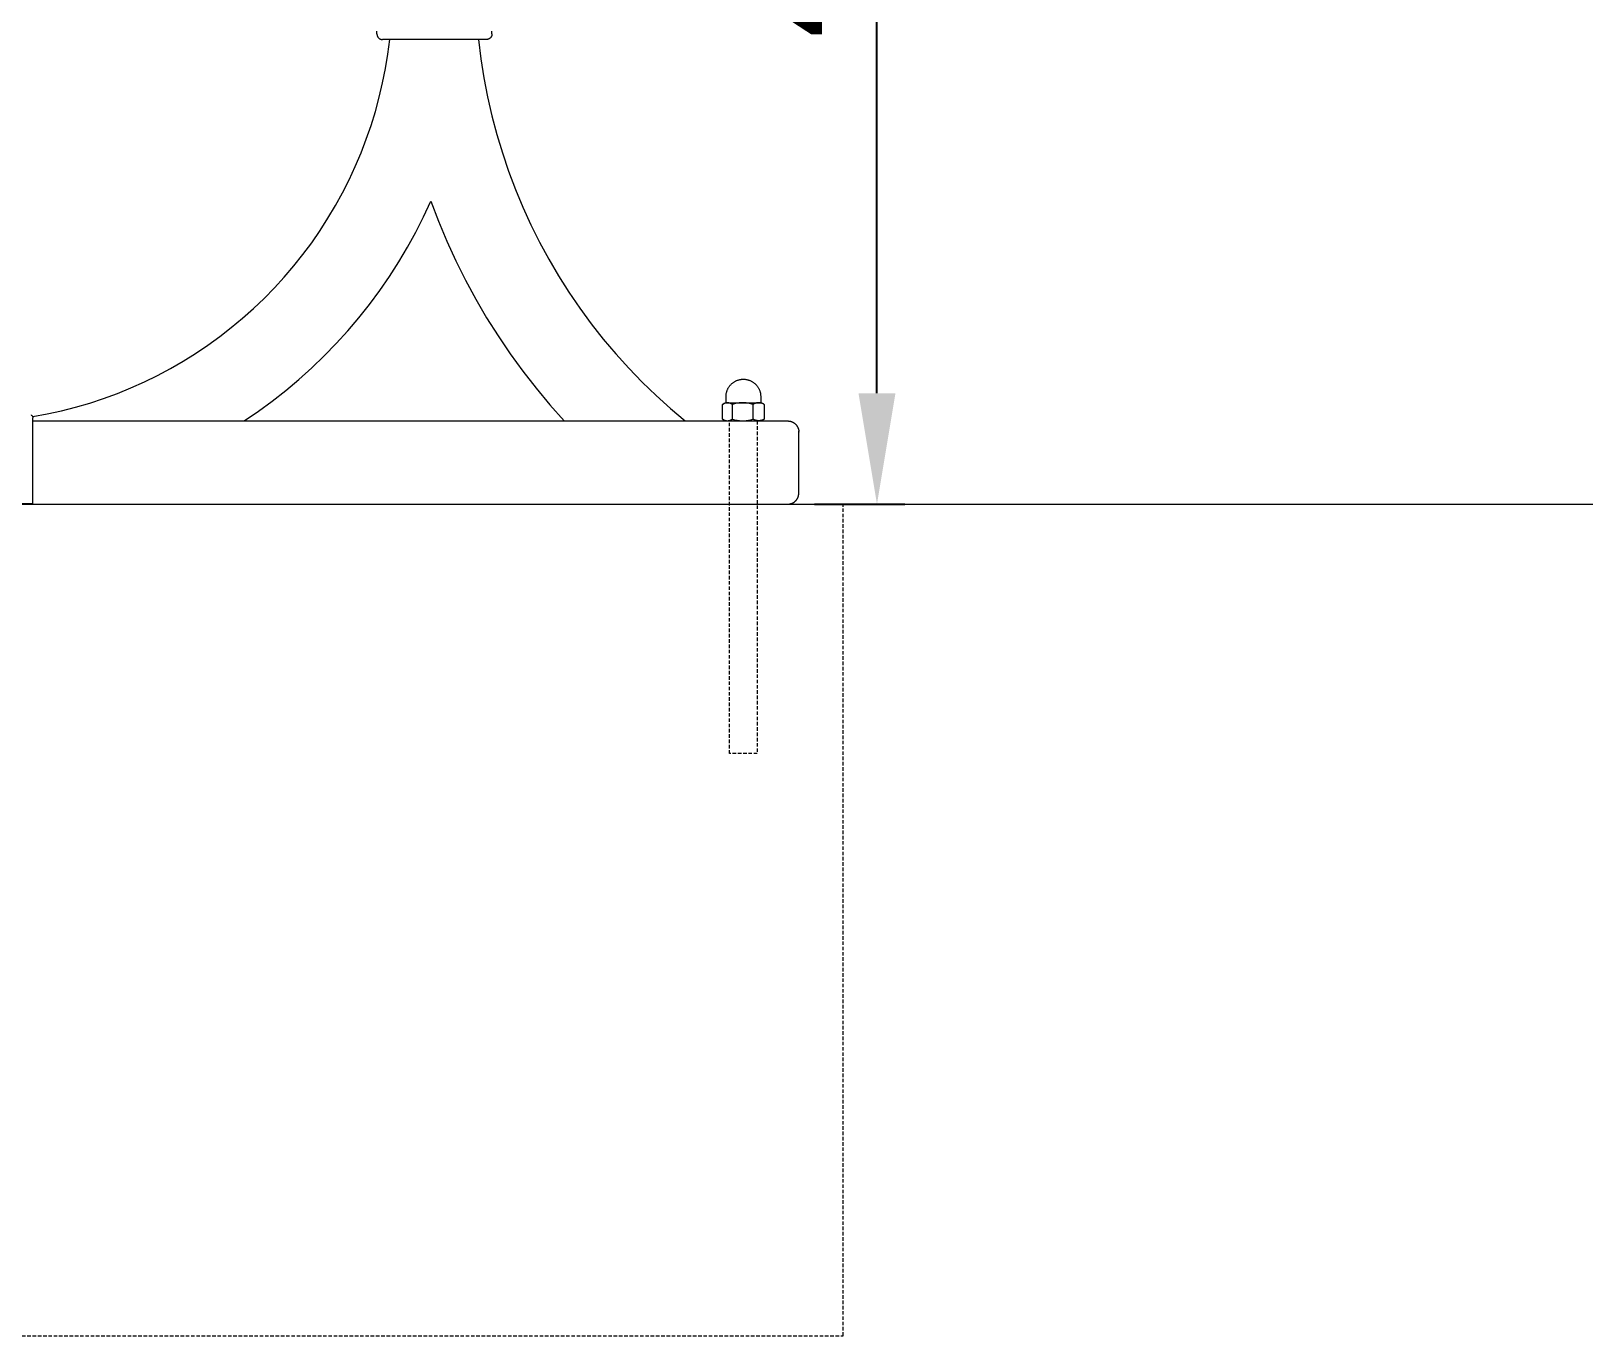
# Model space of a CAD drawing. Header units: millimetres. Extents: x -253 to 4295, y -442 to 2895.
# Drawn here: x 3732 to 4295, y 1784 to 2255 of the extents above; entities that cross this region are included whole.
import ezdxf

# ---------------------------------------------------------------- set-up
doc = ezdxf.new("R2010")
doc.units = ezdxf.units.MM
doc.linetypes.add('HIDDEN', pattern=[1.905, 1.27, -0.635])
for name, color, linetype, lineweight in [('ZANO_R', 7, 'Continuous', 0), ('ZANO_R_przerywana', 7, 'HIDDEN', 0), ('ZANO_W', 1, 'Continuous', 0)]:
    doc.layers.add(name, color=color, linetype=linetype, lineweight=lineweight)
doc.styles.add('Arial', font='arial.ttf')
doc.styles.get("Standard").update_dxf_attribs({"font": 'ARIALUNI.TTF'})
doc.dimstyles.new('pl i ang', dxfattribs={"dimtxt": 50, "dimasz": 50, "dimexe": 1.25, "dimexo": 0.625, "dimgap": 10, "dimtad": 1, "dimtoh": 1, "dimtxsty": 'Standard', "dimcen": 2.5, "dimclrd": 1, "dimclre": 1, "dimclrt": 1, "dimadec": 0, "dimazin": 0, "dimtfac": 1, "dimtmove": 0, "dimatfit": 3, "dimfxl": 1, "dimarcsym": 1})

# ---------------------------------------------------------------- blocks, each defined once
blk = doc.blocks.new('*D394')
at = {"layer": 'ZANO_W', "color": 1, "lineweight": -2}
for p, q in [((3890.84, 2514.07), (4047.27, 2514.07)), ((4037.27, 2124.43), (4037.27, 2474.07)), ((4014.69, 2084.43), (4047.27, 2084.43))]:
    blk.add_line(p, q, dxfattribs=at)
at = {"layer": 'ZANO_W', "color": 1}
for points in [[(4043.93, 2474.07), (4030.6, 2474.07), (4037.27, 2514.07)], [(4030.6, 2124.43), (4043.93, 2124.43), (4037.27, 2084.43)]]:
    blk.add_solid(points, dxfattribs=at)
at = {"layer": 'ZANO_W', "color": 1, "insert": (4006.83, 2299.25), "char_height": 40, "attachment_point": 5, "rotation": 90, "style": 'Arial'}
blk.add_mtext('430', dxfattribs=at)

msp = doc.modelspace()

# ---------------------------------------------------------------- linework, layer by layer
at = {"layer": 'ZANO_R'}
for p, q in [((3856.94, 2255.03), (3856.94, 2255.09)), ((3856.94, 2254.03), (3856.94, 2255.03)), ((3856.94, 2254.03), (3856.94, 2253.96)), ((3856.94, 2253.96), (3856.95, 2253.89)), ((3856.95, 2253.89), (3856.95, 2253.82)), ((3856.95, 2253.82), (3856.96, 2253.75)), ((3856.96, 2253.75), (3856.97, 2253.69)), ((3856.97, 2253.69), (3856.98, 2253.62)), ((3856.98, 2253.62), (3857, 2253.55)), ((3857, 2253.55), (3857.02, 2253.49)), ((3857.02, 2253.49), (3857.04, 2253.42)), ((3857.04, 2253.42), (3857.06, 2253.36)), ((3857.06, 2253.36), (3857.08, 2253.29)), ((3857.08, 2253.29), (3857.11, 2253.23)), ((3857.11, 2253.23), (3857.14, 2253.17)), ((3857.14, 2253.17), (3857.17, 2253.11)), ((3857.17, 2253.11), (3857.2, 2253.05)), ((3857.2, 2253.05), (3857.23, 2252.99)), ((3857.23, 2252.99), (3857.27, 2252.93)), ((3857.27, 2252.93), (3857.31, 2252.87)), ((3857.31, 2252.87), (3857.35, 2252.82)), ((3857.35, 2252.82), (3857.39, 2252.76)), ((3857.39, 2252.76), (3857.43, 2252.71)), ((3857.43, 2252.71), (3857.48, 2252.66)), ((3857.48, 2252.66), (3857.53, 2252.61)), ((3857.53, 2252.61), (3857.58, 2252.56)), ((3857.58, 2252.56), (3857.63, 2252.52)), ((3897.79, 2252.56), (3897.74, 2252.52)), ((3897.84, 2252.61), (3897.79, 2252.56)), ((3897.88, 2252.66), (3897.84, 2252.61)), ((3897.93, 2252.71), (3897.88, 2252.66)), ((3897.97, 2252.76), (3897.93, 2252.71)), ((3898.01, 2252.82), (3897.97, 2252.76)), ((3898.06, 2252.87), (3898.01, 2252.82)), ((3898.09, 2252.93), (3898.06, 2252.87)), ((3898.13, 2252.99), (3898.09, 2252.93)), ((3898.16, 2253.05), (3898.13, 2252.99)), ((3898.2, 2253.11), (3898.16, 2253.05)), ((3898.23, 2253.17), (3898.2, 2253.11)), ((3898.26, 2253.23), (3898.23, 2253.17)), ((3898.28, 2253.29), (3898.26, 2253.23)), ((3898.31, 2253.36), (3898.28, 2253.29)), ((3898.33, 2253.42), (3898.31, 2253.36)), ((3898.35, 2253.49), (3898.33, 2253.42)), ((3898.36, 2253.55), (3898.35, 2253.49)), ((3898.38, 2253.62), (3898.36, 2253.55)), ((3898.39, 2253.69), (3898.38, 2253.62)), ((3898.4, 2253.75), (3898.39, 2253.69)), ((3898.41, 2253.82), (3898.4, 2253.75)), ((3898.42, 2253.89), (3898.41, 2253.82)), ((3898.42, 2254.03), (3898.42, 2255.03)), ((3898.42, 2254.03), (3898.42, 2253.96)), ((3898.42, 2253.96), (3898.42, 2253.89)), ((3857.63, 2252.52), (3857.68, 2252.47)), ((3857.68, 2252.47), (3857.73, 2252.43)), ((3857.73, 2252.43), (3857.79, 2252.39)), ((3857.79, 2252.39), (3857.85, 2252.35)), ((3857.85, 2252.35), (3857.9, 2252.32)), ((3857.9, 2252.32), (3857.96, 2252.28)), ((3857.96, 2252.28), (3858.02, 2252.25)), ((3858.02, 2252.25), (3858.08, 2252.22)), ((3858.08, 2252.22), (3858.15, 2252.19)), ((3858.15, 2252.19), (3858.21, 2252.16)), ((3858.21, 2252.16), (3858.27, 2252.14)), ((3858.27, 2252.14), (3858.34, 2252.12)), ((3858.34, 2252.12), (3858.4, 2252.1)), ((3858.4, 2252.1), (3858.47, 2252.08)), ((3858.47, 2252.08), (3858.54, 2252.07)), ((3858.54, 2252.07), (3858.6, 2252.05)), ((3858.6, 2252.05), (3858.67, 2252.04)), ((3858.67, 2252.04), (3858.74, 2252.04)), ((3858.74, 2252.04), (3858.81, 2252.03)), ((3858.81, 2252.03), (3858.87, 2252.03)), ((3858.87, 2252.03), (3858.94, 2252.03)), ((3896.42, 2252.03), (3858.94, 2252.03)), ((3860.86, 2246.78), (3861.54, 2252.03)), ((3893.58, 2252.03), (3894.43, 2245.1)), ((3896.49, 2252.03), (3896.42, 2252.03)), ((3896.56, 2252.03), (3896.49, 2252.03)), ((3896.63, 2252.04), (3896.56, 2252.03)), ((3896.69, 2252.04), (3896.63, 2252.04)), ((3896.76, 2252.05), (3896.69, 2252.04)), ((3896.83, 2252.07), (3896.76, 2252.05)), ((3896.89, 2252.08), (3896.83, 2252.07)), ((3896.96, 2252.1), (3896.89, 2252.08)), ((3897.03, 2252.12), (3896.96, 2252.1)), ((3897.09, 2252.14), (3897.03, 2252.12)), ((3897.15, 2252.16), (3897.09, 2252.14)), ((3897.22, 2252.19), (3897.15, 2252.16)), ((3897.28, 2252.22), (3897.22, 2252.19)), ((3897.34, 2252.25), (3897.28, 2252.22)), ((3897.4, 2252.28), (3897.34, 2252.25)), ((3897.46, 2252.32), (3897.4, 2252.28)), ((3897.52, 2252.35), (3897.46, 2252.32)), ((3897.57, 2252.39), (3897.52, 2252.35)), ((3897.63, 2252.43), (3897.57, 2252.39)), ((3897.68, 2252.47), (3897.63, 2252.43)), ((3897.74, 2252.52), (3897.68, 2252.47)), ((3858.98, 2236.37), (3860.01, 2241.56)), ((3860.01, 2241.56), (3860.86, 2246.78)), ((3894.43, 2245.1), (3895.52, 2238.2)), ((3857.77, 2231.22), (3858.98, 2236.37)), ((3895.52, 2238.2), (3896.84, 2231.34)), ((3856.39, 2226.12), (3857.77, 2231.22)), ((3896.84, 2231.34), (3898.39, 2224.54)), ((3854.83, 2221.06), (3856.39, 2226.12)), ((3898.39, 2224.54), (3900.17, 2217.79)), ((3853.1, 2216.06), (3854.83, 2221.06)), ((3851.21, 2211.12), (3853.1, 2216.06)), ((3900.17, 2217.79), (3902.18, 2211.1)), ((3849.15, 2206.25), (3851.21, 2211.12)), ((3902.18, 2211.1), (3904.42, 2204.49)), ((3846.92, 2201.45), (3849.15, 2206.25)), ((3904.42, 2204.49), (3906.88, 2197.96)), ((3841.98, 2192.1), (3844.53, 2196.73)), ((3844.53, 2196.73), (3846.92, 2201.45)), ((3906.88, 2197.96), (3909.57, 2191.51)), ((3839.28, 2187.55), (3841.98, 2192.1)), ((3873.79, 2188.11), (3876.41, 2193.73)), ((3876.41, 2193.73), (3879.17, 2186.46)), ((3909.57, 2191.51), (3912.47, 2185.16)), ((3836.42, 2183.1), (3839.28, 2187.55)), ((3870.98, 2182.58), (3873.79, 2188.11)), ((3879.17, 2186.46), (3882.17, 2179.28)), ((3912.47, 2185.16), (3915.58, 2178.92)), ((3833.41, 2178.75), (3836.42, 2183.1)), ((3867.99, 2177.14), (3870.98, 2182.58)), ((3826.96, 2170.36), (3830.26, 2174.5)), ((3830.26, 2174.5), (3833.41, 2178.75)), ((3864.82, 2171.81), (3867.99, 2177.14)), ((3882.17, 2179.28), (3885.41, 2172.21)), ((3915.58, 2178.92), (3918.91, 2172.78)), ((3823.53, 2166.34), (3826.96, 2170.36)), ((3861.47, 2166.59), (3864.82, 2171.81)), ((3885.41, 2172.21), (3888.88, 2165.25)), ((3918.91, 2172.78), (3922.44, 2166.76)), ((3819.96, 2162.44), (3823.53, 2166.34)), ((3857.95, 2161.49), (3861.47, 2166.59)), ((3888.88, 2165.25), (3892.57, 2158.4)), ((3922.44, 2166.76), (3926.18, 2160.86)), ((3812.43, 2155.01), (3816.26, 2158.66)), ((3816.26, 2158.66), (3819.96, 2162.44)), ((3854.26, 2156.5), (3857.95, 2161.49)), ((3892.57, 2158.4), (3896.5, 2151.69)), ((3926.18, 2160.86), (3930.11, 2155.09)), ((3804.41, 2148.11), (3808.48, 2151.49)), ((3808.48, 2151.49), (3812.43, 2155.01)), ((3846.39, 2146.91), (3850.41, 2151.64)), ((3850.41, 2151.64), (3854.26, 2156.5)), ((3896.5, 2151.69), (3900.64, 2145.1)), ((3930.11, 2155.09), (3934.24, 2149.46)), ((3800.23, 2144.87), (3804.41, 2148.11)), ((3842.22, 2142.32), (3846.39, 2146.91)), ((3934.24, 2149.46), (3938.56, 2143.98)), ((3791.55, 2138.82), (3795.94, 2141.77)), ((3795.94, 2141.77), (3800.23, 2144.87)), ((3837.9, 2137.87), (3842.22, 2142.32)), ((3900.64, 2145.1), (3905, 2138.66)), ((3938.56, 2143.98), (3943.06, 2138.64)), ((3782.48, 2133.37), (3787.07, 2136.02)), ((3787.07, 2136.02), (3791.55, 2138.82)), ((3833.43, 2133.57), (3837.9, 2137.87)), ((3905, 2138.66), (3909.56, 2132.36)), ((3943.06, 2138.64), (3947.75, 2133.47)), ((3773.07, 2128.56), (3777.82, 2130.89)), ((3777.82, 2130.89), (3782.48, 2133.37)), ((3824.08, 2125.43), (3828.82, 2129.42)), ((3828.82, 2129.42), (3833.43, 2133.57)), ((3909.56, 2132.36), (3914.34, 2126.22)), ((3947.75, 2133.47), (3952.6, 2128.45)), ((3985.84, 2128.59), (3986.02, 2128.7)), ((3986.02, 2128.7), (3986.21, 2128.8)), ((3986.21, 2128.8), (3986.4, 2128.9)), ((3986.4, 2128.9), (3986.6, 2128.99)), ((3986.6, 2128.99), (3986.79, 2129.07)), ((3986.79, 2129.07), (3986.99, 2129.14)), ((3986.99, 2129.14), (3987.2, 2129.21)), ((3987.2, 2129.21), (3987.4, 2129.27)), ((3987.4, 2129.27), (3987.61, 2129.33)), ((3987.61, 2129.33), (3987.81, 2129.37)), ((3987.81, 2129.37), (3988.02, 2129.41)), ((3988.02, 2129.41), (3988.24, 2129.45)), ((3988.24, 2129.45), (3988.45, 2129.47)), ((3988.45, 2129.47), (3988.66, 2129.49)), ((3988.66, 2129.49), (3988.87, 2129.5)), ((3988.87, 2129.5), (3989.09, 2129.5)), ((3989.09, 2129.5), (3989.3, 2129.5)), ((3989.3, 2129.5), (3989.51, 2129.49)), ((3989.51, 2129.49), (3989.73, 2129.47)), ((3989.73, 2129.47), (3989.94, 2129.45)), ((3989.94, 2129.45), (3990.15, 2129.41)), ((3990.15, 2129.41), (3990.36, 2129.37)), ((3990.36, 2129.37), (3990.57, 2129.33)), ((3990.57, 2129.33), (3990.77, 2129.27)), ((3990.77, 2129.27), (3990.98, 2129.21)), ((3990.98, 2129.21), (3991.18, 2129.14)), ((3991.18, 2129.14), (3991.38, 2129.07)), ((3991.38, 2129.07), (3991.58, 2128.99)), ((3991.58, 2128.99), (3991.77, 2128.9)), ((3991.77, 2128.9), (3991.96, 2128.8)), ((3991.96, 2128.8), (3992.15, 2128.7)), ((3992.15, 2128.7), (3992.33, 2128.59)), ((3758.38, 2122.57), (3763.34, 2124.4)), ((3763.34, 2124.4), (3768.24, 2126.4)), ((3768.24, 2126.4), (3773.07, 2128.56)), ((3819.2, 2121.6), (3824.08, 2125.43)), ((3914.34, 2126.22), (3919.31, 2120.24)), ((3952.6, 2128.45), (3957.62, 2123.6)), ((3957.62, 2123.6), (3962.81, 2118.93)), ((3982.84, 2123.47), (3982.85, 2123.68)), ((3982.84, 2123.25), (3982.84, 2123.47)), ((3982.84, 2121.12), (3982.84, 2123.25)), ((3982.85, 2123.68), (3982.87, 2123.89)), ((3982.87, 2123.89), (3982.89, 2124.11)), ((3982.89, 2124.11), (3982.93, 2124.32)), ((3982.93, 2124.32), (3982.97, 2124.53)), ((3982.97, 2124.53), (3983.01, 2124.73)), ((3983.01, 2124.73), (3983.07, 2124.94)), ((3983.07, 2124.94), (3983.13, 2125.15)), ((3983.13, 2125.15), (3983.2, 2125.35)), ((3983.2, 2125.35), (3983.27, 2125.55)), ((3983.27, 2125.55), (3983.35, 2125.74)), ((3983.35, 2125.74), (3983.44, 2125.94)), ((3983.44, 2125.94), (3983.54, 2126.13)), ((3983.54, 2126.13), (3983.64, 2126.32)), ((3983.64, 2126.32), (3983.75, 2126.5)), ((3983.75, 2126.5), (3983.86, 2126.68)), ((3983.86, 2126.68), (3983.98, 2126.86)), ((3983.98, 2126.86), (3984.11, 2127.03)), ((3984.11, 2127.03), (3984.24, 2127.2)), ((3984.24, 2127.2), (3984.38, 2127.36)), ((3984.38, 2127.36), (3984.52, 2127.52)), ((3984.52, 2127.52), (3984.67, 2127.67)), ((3984.67, 2127.67), (3984.82, 2127.82)), ((3984.82, 2127.82), (3984.98, 2127.97)), ((3984.98, 2127.97), (3985.14, 2128.1)), ((3985.14, 2128.1), (3985.31, 2128.23)), ((3985.31, 2128.23), (3985.48, 2128.36)), ((3985.48, 2128.36), (3985.66, 2128.48)), ((3985.66, 2128.48), (3985.84, 2128.59)), ((3992.33, 2128.59), (3992.51, 2128.48)), ((3992.51, 2128.48), (3992.69, 2128.36)), ((3992.69, 2128.36), (3992.86, 2128.23)), ((3992.86, 2128.23), (3993.03, 2128.1)), ((3993.03, 2128.1), (3993.19, 2127.97)), ((3993.19, 2127.97), (3993.35, 2127.82)), ((3993.35, 2127.82), (3993.51, 2127.67)), ((3993.51, 2127.67), (3993.65, 2127.52)), ((3993.65, 2127.52), (3993.8, 2127.36)), ((3993.8, 2127.36), (3993.93, 2127.2)), ((3993.93, 2127.2), (3994.07, 2127.03)), ((3994.07, 2127.03), (3994.19, 2126.86)), ((3994.19, 2126.86), (3994.31, 2126.68)), ((3994.31, 2126.68), (3994.43, 2126.5)), ((3994.43, 2126.5), (3994.53, 2126.32)), ((3994.53, 2126.32), (3994.64, 2126.13)), ((3994.64, 2126.13), (3994.73, 2125.94)), ((3994.73, 2125.94), (3994.82, 2125.74)), ((3994.82, 2125.74), (3994.9, 2125.55)), ((3994.9, 2125.55), (3994.98, 2125.35)), ((3994.98, 2125.35), (3995.04, 2125.15)), ((3995.04, 2125.15), (3995.1, 2124.94)), ((3995.1, 2124.94), (3995.16, 2124.73)), ((3995.16, 2124.73), (3995.21, 2124.53)), ((3995.21, 2124.53), (3995.25, 2124.32)), ((3995.25, 2124.32), (3995.28, 2124.11)), ((3995.28, 2124.11), (3995.3, 2123.89)), ((3995.3, 2123.89), (3995.32, 2123.68)), ((3995.32, 2123.68), (3995.33, 2123.47)), ((3995.33, 2123.47), (3995.34, 2123.25)), ((3995.34, 2123.25), (3995.34, 2121.12)), ((3737.99, 2116.96), (3743.16, 2118.1)), ((3743.16, 2118.1), (3748.28, 2119.42)), ((3748.28, 2119.42), (3753.36, 2120.91)), ((3753.36, 2120.91), (3758.38, 2122.57)), ((3809.08, 2114.43), (3814.2, 2117.93)), ((3814.2, 2117.93), (3819.2, 2121.6)), ((3919.31, 2120.24), (3924.48, 2114.43)), ((3962.81, 2118.93), (3968.15, 2114.43)), ((3981.68, 2120.48), (3981.59, 2120.42)), ((3981.59, 2115.09), (3981.59, 2120.42)), ((3981.77, 2120.54), (3981.68, 2120.48)), ((3981.87, 2120.6), (3981.77, 2120.54)), ((3981.8, 2120.55), (3982.59, 2121)), ((3981.96, 2120.65), (3981.87, 2120.6)), ((3982.06, 2120.7), (3981.96, 2120.65)), ((3982.16, 2120.74), (3982.06, 2120.7)), ((3982.26, 2120.78), (3982.16, 2120.74)), ((3982.37, 2120.82), (3982.26, 2120.78)), ((3982.47, 2120.85), (3982.37, 2120.82)), ((3982.58, 2120.89), (3982.47, 2120.85)), ((3982.68, 2120.91), (3982.58, 2120.89)), ((3982.59, 2121), (3982.59, 2121)), ((3982.59, 2121), (3982.59, 2121)), ((3982.59, 2121), (3982.59, 2121)), ((3982.59, 2121), (3982.59, 2121)), ((3982.59, 2121), (3982.59, 2121)), ((3982.59, 2121), (3982.6, 2121)), ((3982.6, 2121), (3982.63, 2121)), ((3982.63, 2121), (3982.76, 2121)), ((3982.79, 2120.94), (3982.68, 2120.91)), ((3982.72, 2121.01), (3982.73, 2121.01)), ((3982.73, 2121.01), (3982.73, 2121.01)), ((3982.73, 2121.01), (3982.74, 2121.01)), ((3982.74, 2121.01), (3982.74, 2121.01)), ((3982.74, 2121.01), (3982.75, 2121.01)), ((3982.75, 2121.01), (3982.75, 2121.01)), ((3982.75, 2121.01), (3982.75, 2121.01)), ((3982.75, 2121.01), (3982.76, 2121.01)), ((3982.76, 2121.01), (3982.77, 2121.02)), ((3982.76, 2121.01), (3982.76, 2121.01)), ((3982.76, 2121.01), (3982.76, 2121.01)), ((3982.76, 2121), (3983.29, 2121)), ((3982.77, 2121.02), (3982.77, 2121.02)), ((3982.77, 2121.02), (3982.78, 2121.02)), ((3982.78, 2121.02), (3982.79, 2121.03)), ((3982.78, 2121.02), (3982.78, 2121.02)), ((3982.78, 2121.02), (3982.78, 2121.02)), ((3982.79, 2121.03), (3982.79, 2121.03)), ((3982.79, 2121.03), (3982.79, 2121.03)), ((3982.79, 2121.03), (3982.8, 2121.03)), ((3982.9, 2120.96), (3982.79, 2120.94)), ((3982.8, 2121.04), (3982.81, 2121.05)), ((3982.8, 2121.03), (3982.8, 2121.04)), ((3982.8, 2121.04), (3982.8, 2121.04)), ((3982.8, 2121.04), (3982.8, 2121.04)), ((3982.81, 2121.05), (3982.81, 2121.06)), ((3982.81, 2121.06), (3982.82, 2121.06)), ((3982.81, 2121.05), (3982.81, 2121.05)), ((3982.81, 2121.05), (3982.81, 2121.05)), ((3982.82, 2121.07), (3982.83, 2121.08)), ((3982.82, 2121.06), (3982.82, 2121.07)), ((3982.82, 2121.07), (3982.82, 2121.07)), ((3982.82, 2121.07), (3982.82, 2121.07)), ((3982.82, 2121.06), (3982.82, 2121.06)), ((3982.83, 2121.1), (3982.84, 2121.11)), ((3982.83, 2121.09), (3982.83, 2121.1)), ((3982.83, 2121.1), (3982.83, 2121.1)), ((3982.83, 2121.1), (3982.83, 2121.1)), ((3982.83, 2121.08), (3982.83, 2121.09)), ((3982.83, 2121.09), (3982.83, 2121.09)), ((3982.83, 2121.08), (3982.83, 2121.08)), ((3982.83, 2121.08), (3982.83, 2121.08)), ((3982.84, 2121.11), (3982.84, 2121.12)), ((3982.84, 2121.12), (3982.84, 2121.12)), ((3982.84, 2121.12), (3982.84, 2121.12)), ((3982.84, 2121.11), (3982.84, 2121.11)), ((3983, 2120.98), (3982.9, 2120.96)), ((3983.11, 2120.99), (3983, 2120.98)), ((3983.22, 2121), (3983.11, 2120.99)), ((3983.33, 2121), (3983.22, 2121)), ((3983.44, 2121), (3983.33, 2121)), ((3983.33, 2121), (3988.73, 2121)), ((3983.55, 2120.99), (3983.44, 2121)), ((3983.66, 2120.98), (3983.55, 2120.99)), ((3983.77, 2120.96), (3983.66, 2120.98)), ((3983.88, 2120.94), (3983.77, 2120.96)), ((3983.98, 2120.91), (3983.88, 2120.94)), ((3984.09, 2120.89), (3983.98, 2120.91)), ((3984.19, 2120.85), (3984.09, 2120.89)), ((3984.3, 2120.82), (3984.19, 2120.85)), ((3984.4, 2120.78), (3984.3, 2120.82)), ((3984.5, 2120.74), (3984.4, 2120.78)), ((3984.6, 2120.7), (3984.5, 2120.74)), ((3984.7, 2120.65), (3984.6, 2120.7)), ((3984.8, 2120.6), (3984.7, 2120.65)), ((3984.89, 2120.54), (3984.8, 2120.6)), ((3984.99, 2120.48), (3984.89, 2120.54)), ((3985.08, 2120.42), (3984.99, 2120.48)), ((3985.48, 2120.54), (3985.08, 2120.42)), ((3985.08, 2120.42), (3985.08, 2115.09)), ((3985.89, 2120.64), (3985.48, 2120.54)), ((3986.31, 2120.74), (3985.89, 2120.64)), ((3986.72, 2120.81), (3986.31, 2120.74)), ((3987.14, 2120.88), (3986.72, 2120.81)), ((3987.56, 2120.93), (3987.14, 2120.88)), ((3987.98, 2120.97), (3987.56, 2120.93)), ((3988.4, 2120.99), (3987.98, 2120.97)), ((3988.83, 2121), (3988.4, 2120.99)), ((3989.25, 2120.99), (3988.83, 2121)), ((3988.94, 2121), (3994.53, 2121)), ((3989.67, 2120.97), (3989.25, 2120.99)), ((3990.09, 2120.93), (3989.67, 2120.97)), ((3990.51, 2120.88), (3990.09, 2120.93)), ((3990.93, 2120.81), (3990.51, 2120.88)), ((3991.35, 2120.74), (3990.93, 2120.81)), ((3991.76, 2120.64), (3991.35, 2120.74)), ((3992.17, 2120.54), (3991.76, 2120.64)), ((3992.58, 2120.42), (3992.17, 2120.54)), ((3992.7, 2120.49), (3992.58, 2120.42)), ((3992.58, 2115.09), (3992.58, 2120.42)), ((3992.82, 2120.56), (3992.7, 2120.49)), ((3992.95, 2120.62), (3992.82, 2120.56)), ((3993.08, 2120.68), (3992.95, 2120.62)), ((3993.21, 2120.73), (3993.08, 2120.68)), ((3993.34, 2120.78), (3993.21, 2120.73)), ((3993.47, 2120.82), (3993.34, 2120.78)), ((3993.61, 2120.86), (3993.47, 2120.82)), ((3993.75, 2120.89), (3993.61, 2120.86)), ((3993.88, 2120.92), (3993.75, 2120.89)), ((3994.02, 2120.95), (3993.88, 2120.92)), ((3994.16, 2120.97), (3994.02, 2120.95)), ((3994.3, 2120.99), (3994.16, 2120.97)), ((3994.44, 2121), (3994.3, 2120.99)), ((3994.58, 2121), (3994.44, 2121)), ((3994.72, 2121), (3994.58, 2121)), ((3994.64, 2121), (3995.59, 2121)), ((3994.86, 2120.99), (3994.72, 2121)), ((3995, 2120.97), (3994.86, 2120.99)), ((3995.14, 2120.95), (3995, 2120.97)), ((3995.28, 2120.92), (3995.14, 2120.95)), ((3995.42, 2120.89), (3995.28, 2120.92)), ((3995.34, 2121.12), (3995.34, 2121.12)), ((3995.34, 2121.12), (3995.34, 2121.12)), ((3995.34, 2121.12), (3995.34, 2121.11)), ((3995.34, 2121.11), (3995.34, 2121.11)), ((3995.34, 2121.11), (3995.34, 2121.1)), ((3995.34, 2121.1), (3995.34, 2121.1)), ((3995.34, 2121.1), (3995.34, 2121.1)), ((3995.34, 2121.1), (3995.34, 2121.09)), ((3995.34, 2121.09), (3995.34, 2121.09)), ((3995.34, 2121.09), (3995.34, 2121.08)), ((3995.34, 2121.08), (3995.34, 2121.08)), ((3995.34, 2121.08), (3995.35, 2121.08)), ((3995.35, 2121.08), (3995.35, 2121.07)), ((3995.35, 2121.07), (3995.35, 2121.07)), ((3995.35, 2121.07), (3995.35, 2121.07)), ((3995.35, 2121.07), (3995.35, 2121.06)), ((3995.35, 2121.06), (3995.36, 2121.06)), ((3995.36, 2121.06), (3995.36, 2121.06)), ((3995.36, 2121.06), (3995.36, 2121.05)), ((3995.36, 2121.05), (3995.36, 2121.05)), ((3995.36, 2121.05), (3995.37, 2121.05)), ((3995.37, 2121.05), (3995.37, 2121.04)), ((3995.37, 2121.04), (3995.37, 2121.04)), ((3995.37, 2121.04), (3995.37, 2121.04)), ((3995.37, 2121.04), (3995.38, 2121.03)), ((3995.38, 2121.03), (3995.38, 2121.03)), ((3995.38, 2121.03), (3995.38, 2121.03)), ((3995.38, 2121.03), (3995.39, 2121.03)), ((3995.39, 2121.03), (3995.39, 2121.02)), ((3995.39, 2121.02), (3995.39, 2121.02)), ((3995.39, 2121.02), (3995.4, 2121.02)), ((3995.4, 2121.02), (3995.4, 2121.02)), ((3995.4, 2121.02), (3995.4, 2121.02)), ((3995.4, 2121.02), (3995.41, 2121.01)), ((3995.41, 2121.01), (3995.41, 2121.01)), ((3995.41, 2121.01), (3995.42, 2121.01)), ((3995.42, 2121.01), (3995.42, 2121.01)), ((3995.42, 2121.01), (3995.42, 2121.01)), ((3995.42, 2121.01), (3995.43, 2121.01)), ((3995.55, 2120.86), (3995.42, 2120.89)), ((3995.43, 2121.01), (3995.43, 2121.01)), ((3995.43, 2121.01), (3995.44, 2121.01)), ((3995.44, 2121.01), (3995.44, 2121.01)), ((3995.44, 2121.01), (3995.44, 2121.01)), ((3995.44, 2121.01), (3995.45, 2121.01)), ((3995.69, 2120.82), (3995.55, 2120.86)), ((3995.59, 2121), (3996.43, 2120.52)), ((3995.82, 2120.78), (3995.69, 2120.82)), ((3995.95, 2120.73), (3995.82, 2120.78)), ((3996.08, 2120.68), (3995.95, 2120.73)), ((3996.21, 2120.62), (3996.08, 2120.68)), ((3996.34, 2120.56), (3996.21, 2120.62)), ((3996.46, 2120.49), (3996.34, 2120.56)), ((3996.43, 2120.52), (3996.59, 2120.42)), ((3996.59, 2120.42), (3996.46, 2120.49)), ((3996.59, 2120.42), (3996.59, 2115.09)), ((3732.24, 2116.62), (3732.3, 2116.58)), ((3732.3, 2116.58), (3732.35, 2116.54)), ((3732.35, 2116.54), (3732.4, 2116.5)), ((3732.4, 2116.5), (3732.45, 2116.45)), ((3732.45, 2116.45), (3732.49, 2116.41)), ((3732.49, 2116.41), (3732.53, 2116.37)), ((3732.53, 2116.37), (3732.57, 2116.32)), ((3732.57, 2116.32), (3732.59, 2116.3)), ((3732.59, 2116.3), (3732.61, 2116.28)), ((3732.61, 2116.28), (3732.63, 2116.25)), ((3732.63, 2116.25), (3732.65, 2116.23)), ((3732.65, 2116.23), (3732.66, 2116.21)), ((3732.66, 2116.21), (3732.68, 2116.19)), ((3732.68, 2116.19), (3732.7, 2116.16)), ((3732.7, 2116.16), (3732.71, 2116.14)), ((3732.71, 2116.14), (3732.72, 2116.12)), ((3732.72, 2116.12), (3732.74, 2116.1)), ((3732.74, 2116.1), (3732.75, 2116.07)), ((3732.75, 2116.07), (3732.76, 2116.05)), ((3732.76, 2116.05), (3732.78, 2116.03)), ((3732.78, 2116.03), (3732.79, 2116.01)), ((3732.79, 2116), (3737.99, 2116.96)), ((3732.79, 2116.01), (3732.8, 2115.98)), ((3732.8, 2115.98), (3732.81, 2115.96)), ((3732.81, 2115.96), (3732.82, 2115.94)), ((3732.82, 2115.94), (3732.83, 2115.91)), ((3732.83, 2115.91), (3732.83, 2115.89)), ((3732.83, 2115.89), (3732.84, 2115.87)), ((3732.84, 2115.87), (3732.85, 2115.85)), ((3732.85, 2115.85), (3732.86, 2115.83)), ((3732.86, 2115.83), (3732.86, 2115.8)), ((3732.86, 2115.8), (3732.87, 2115.78)), ((3732.87, 2115.78), (3732.87, 2115.76)), ((3732.87, 2115.76), (3732.88, 2115.74)), ((3732.88, 2115.74), (3732.88, 2115.71)), ((3732.88, 2115.71), (3732.88, 2115.69)), ((3732.88, 2115.69), (3732.89, 2115.67)), ((3732.89, 2115.67), (3732.89, 2115.65)), ((3732.89, 2115.65), (3732.89, 2115.63)), ((3732.89, 2115.63), (3732.89, 2115.6)), ((3732.89, 2115.6), (3732.89, 2115.58)), ((3732.89, 2115.58), (3732.89, 2115.56)), ((3732.89, 2115.46), (3732.89, 2115.56)), ((3732.89, 2115.21), (3732.89, 2115.46)), ((3732.89, 2114.79), (3732.89, 2115.21)), ((3732.89, 2114.21), (3732.89, 2114.79)), ((3732.89, 2114.43), (3974.09, 2114.43)), ((3732.89, 2113.49), (3732.89, 2114.21)), ((3732.89, 2112.67), (3732.89, 2113.49)), ((3732.89, 2111.79), (3732.89, 2112.67)), ((3732.89, 2110.89), (3732.89, 2111.79)), ((3809.08, 2114.43), (3817.88, 2114.43)), ((3974.09, 2114.43), (4005.09, 2114.43)), ((3981.59, 2115.09), (3981.68, 2115.02)), ((3981.68, 2115.02), (3981.77, 2114.97)), ((3981.77, 2114.97), (3981.87, 2114.91)), ((3982.59, 2114.5), (3981.8, 2114.96)), ((3981.87, 2114.91), (3981.96, 2114.86)), ((3981.96, 2114.86), (3982.06, 2114.81)), ((3982.06, 2114.81), (3982.16, 2114.77)), ((3982.09, 2114.5), (3982.59, 2114.5)), ((3982.16, 2114.77), (3982.26, 2114.73)), ((3982.26, 2114.73), (3982.37, 2114.69)), ((3982.37, 2114.69), (3982.47, 2114.65)), ((3982.47, 2114.65), (3982.58, 2114.62)), ((3982.58, 2114.62), (3982.68, 2114.6)), ((3982.59, 2114.5), (3983.29, 2114.5)), ((3982.68, 2114.6), (3982.79, 2114.57)), ((3982.79, 2114.57), (3982.9, 2114.55)), ((3982.9, 2114.55), (3983, 2114.53)), ((3983, 2114.53), (3983.11, 2114.52)), ((3983.11, 2114.52), (3983.22, 2114.51)), ((3983.22, 2114.51), (3983.33, 2114.5)), ((3983.33, 2114.5), (3983.44, 2114.51)), ((3983.38, 2114.5), (3988.72, 2114.5)), ((3983.44, 2114.51), (3983.55, 2114.52)), ((3983.55, 2114.52), (3983.66, 2114.53)), ((3983.66, 2114.53), (3983.77, 2114.55)), ((3983.77, 2114.55), (3983.88, 2114.57)), ((3983.88, 2114.57), (3983.98, 2114.6)), ((3983.98, 2114.6), (3984.09, 2114.62)), ((3984.09, 2114.62), (3984.19, 2114.65)), ((3984.19, 2114.65), (3984.3, 2114.69)), ((3984.3, 2114.69), (3984.4, 2114.73)), ((3984.4, 2114.73), (3984.5, 2114.77)), ((3984.5, 2114.77), (3984.6, 2114.81)), ((3984.6, 2114.81), (3984.7, 2114.86)), ((3984.7, 2114.86), (3984.8, 2114.91)), ((3984.8, 2114.91), (3984.89, 2114.97)), ((3984.89, 2114.97), (3984.99, 2115.02)), ((3984.99, 2115.02), (3985.08, 2115.09)), ((3985.08, 2115.09), (3985.48, 2114.97)), ((3985.48, 2114.97), (3985.89, 2114.86)), ((3985.89, 2114.86), (3986.31, 2114.77)), ((3986.31, 2114.77), (3986.72, 2114.7)), ((3986.72, 2114.7), (3987.14, 2114.63)), ((3987.14, 2114.63), (3987.56, 2114.58)), ((3987.56, 2114.58), (3987.98, 2114.54)), ((3987.98, 2114.54), (3988.4, 2114.52)), ((3988.4, 2114.52), (3988.83, 2114.5)), ((3988.83, 2114.5), (3989.25, 2114.52)), ((3988.92, 2114.5), (3994.53, 2114.5)), ((3989.25, 2114.52), (3989.67, 2114.54)), ((3989.67, 2114.54), (3990.09, 2114.58)), ((3990.09, 2114.58), (3990.51, 2114.63)), ((3990.51, 2114.63), (3990.93, 2114.7)), ((3990.93, 2114.7), (3991.35, 2114.77)), ((3991.35, 2114.77), (3991.76, 2114.86)), ((3991.76, 2114.86), (3992.17, 2114.97)), ((3992.17, 2114.97), (3992.58, 2115.09)), ((3992.7, 2115.02), (3992.58, 2115.09)), ((3992.82, 2114.95), (3992.7, 2115.02)), ((3992.95, 2114.89), (3992.82, 2114.95)), ((3993.08, 2114.83), (3992.95, 2114.89)), ((3993.21, 2114.78), (3993.08, 2114.83)), ((3993.34, 2114.73), (3993.21, 2114.78)), ((3993.47, 2114.69), (3993.34, 2114.73)), ((3993.61, 2114.65), (3993.47, 2114.69)), ((3993.75, 2114.61), (3993.61, 2114.65)), ((3993.88, 2114.58), (3993.75, 2114.61)), ((3994.02, 2114.56), (3993.88, 2114.58)), ((3994.16, 2114.54), (3994.02, 2114.56)), ((3994.3, 2114.52), (3994.16, 2114.54)), ((3994.44, 2114.51), (3994.3, 2114.52)), ((3994.58, 2114.5), (3994.44, 2114.51)), ((3994.72, 2114.51), (3994.58, 2114.5)), ((3994.64, 2114.5), (3995.59, 2114.5)), ((3994.86, 2114.52), (3994.72, 2114.51)), ((3995, 2114.54), (3994.86, 2114.52)), ((3995.14, 2114.56), (3995, 2114.54)), ((3995.28, 2114.58), (3995.14, 2114.56)), ((3995.42, 2114.61), (3995.28, 2114.58)), ((3995.55, 2114.65), (3995.42, 2114.61)), ((3995.69, 2114.69), (3995.55, 2114.65)), ((3996.43, 2114.99), (3995.59, 2114.5)), ((3995.59, 2114.5), (3996.09, 2114.5)), ((3995.82, 2114.73), (3995.69, 2114.69)), ((3995.95, 2114.78), (3995.82, 2114.73)), ((3996.08, 2114.83), (3995.95, 2114.78)), ((3996.21, 2114.89), (3996.08, 2114.83)), ((3996.34, 2114.95), (3996.21, 2114.89)), ((3996.46, 2115.02), (3996.34, 2114.95)), ((3996.59, 2115.09), (3996.43, 2114.99)), ((3996.59, 2115.09), (3996.46, 2115.02)), ((4005.09, 2114.43), (4005.23, 2114.43)), ((4005.23, 2114.43), (4005.36, 2114.42)), ((4005.36, 2114.42), (4005.5, 2114.41)), ((4005.5, 2114.41), (4005.64, 2114.39)), ((4005.64, 2114.39), (4005.78, 2114.37)), ((4005.78, 2114.37), (4005.91, 2114.35)), ((4005.91, 2114.35), (4006.05, 2114.32)), ((4006.05, 2114.32), (4006.18, 2114.28)), ((4006.18, 2114.28), (4006.32, 2114.24)), ((4006.32, 2114.24), (4006.45, 2114.19)), ((4006.45, 2114.19), (4006.58, 2114.14)), ((4006.58, 2114.14), (4006.7, 2114.09)), ((4006.7, 2114.09), (4006.83, 2114.03)), ((4006.83, 2114.03), (4006.95, 2113.97)), ((4006.95, 2113.97), (4007.08, 2113.9)), ((4007.08, 2113.9), (4007.19, 2113.83)), ((4007.19, 2113.83), (4007.31, 2113.76)), ((4007.31, 2113.76), (4007.43, 2113.68)), ((4007.43, 2113.68), (4007.54, 2113.59)), ((4007.54, 2113.59), (4007.64, 2113.51)), ((4007.64, 2113.51), (4007.75, 2113.42)), ((4007.75, 2113.42), (4007.85, 2113.32)), ((4007.85, 2113.32), (4007.95, 2113.23)), ((4007.95, 2113.23), (4008.05, 2113.12)), ((4008.05, 2113.12), (4008.14, 2113.02)), ((4008.14, 2113.02), (4008.22, 2112.91)), ((4008.22, 2112.91), (4008.31, 2112.8)), ((4008.31, 2112.8), (4008.39, 2112.69)), ((4008.39, 2112.69), (4008.47, 2112.57)), ((4008.47, 2112.57), (4008.54, 2112.45)), ((4008.54, 2112.45), (4008.61, 2112.33)), ((4008.61, 2112.33), (4008.67, 2112.21)), ((4008.67, 2112.21), (4008.73, 2112.08)), ((4008.73, 2112.08), (4008.78, 2111.96)), ((4008.78, 2111.96), (4008.83, 2111.83)), ((4008.83, 2111.83), (4008.88, 2111.7)), ((3732.89, 2084.59), (3732.89, 2110.89)), ((4008.88, 2111.7), (4008.92, 2111.57)), ((4008.92, 2111.57), (4008.96, 2111.43)), ((4008.96, 2111.43), (4008.99, 2111.3)), ((4008.99, 2111.3), (4009.02, 2111.16)), ((4009.04, 2111.07), (4009.06, 2110.93)), ((4009.06, 2110.93), (4009.07, 2110.79)), ((4009.08, 2110.67), (4009.07, 2110.79)), ((4009.08, 2110.55), (4009.08, 2110.67)), ((4009.08, 2110.55), (4009.09, 2110.43)), ((4009.09, 2109.68), (4009.09, 2110.43)), ((4009.09, 2088.43), (4009.09, 2109.68)), ((3325.09, 2084.43), (4025.09, 2084.43)), ((3732.89, 2084.59), (3728.89, 2084.59)), ((4005.17, 2084.43), (4005.31, 2084.44)), ((4005.31, 2084.44), (4005.44, 2084.45)), ((4005.44, 2084.45), (4005.58, 2084.46)), ((4005.58, 2084.46), (4005.72, 2084.48)), ((4005.72, 2084.48), (4005.85, 2084.51)), ((4005.85, 2084.51), (4005.99, 2084.54)), ((4005.99, 2084.54), (4006.12, 2084.57)), ((4006.12, 2084.57), (4006.25, 2084.61)), ((4006.25, 2084.61), (4006.38, 2084.65)), ((4006.38, 2084.65), (4006.51, 2084.7)), ((4006.51, 2084.7), (4006.64, 2084.75)), ((4006.64, 2084.75), (4006.77, 2084.8)), ((4006.77, 2084.8), (4006.89, 2084.86)), ((4006.89, 2084.86), (4007.01, 2084.93)), ((4007.01, 2084.93), (4007.13, 2085)), ((4007.13, 2085), (4007.25, 2085.07)), ((4007.25, 2085.07), (4007.36, 2085.14)), ((4007.36, 2085.14), (4007.48, 2085.23)), ((4007.48, 2085.23), (4007.59, 2085.31)), ((4007.59, 2085.31), (4007.69, 2085.4)), ((4007.69, 2085.4), (4007.79, 2085.49)), ((4007.79, 2085.49), (4007.89, 2085.58)), ((4007.89, 2085.58), (4007.99, 2085.68)), ((4007.99, 2085.68), (4008.08, 2085.78)), ((4008.08, 2085.78), (4008.17, 2085.89)), ((4008.17, 2085.89), (4008.26, 2086)), ((4008.26, 2086), (4008.34, 2086.11)), ((4008.34, 2086.11), (4008.42, 2086.22)), ((4008.42, 2086.22), (4008.49, 2086.34)), ((4008.49, 2086.34), (4008.56, 2086.46)), ((4008.56, 2086.46), (4008.63, 2086.58)), ((4008.63, 2086.58), (4008.69, 2086.7)), ((4008.69, 2086.7), (4008.75, 2086.83)), ((4008.75, 2086.83), (4008.8, 2086.95)), ((4008.8, 2086.95), (4008.85, 2087.08)), ((4008.85, 2087.08), (4008.9, 2087.21)), ((4008.9, 2087.21), (4008.94, 2087.34)), ((4008.94, 2087.34), (4008.97, 2087.48)), ((4008.97, 2087.48), (4009, 2087.61)), ((4009, 2087.61), (4009.03, 2087.75)), ((4009.03, 2087.75), (4009.05, 2087.88)), ((4009.05, 2087.88), (4009.06, 2088.02)), ((4009.06, 2088.02), (4009.08, 2088.16)), ((4009.08, 2088.29), (4009.09, 2088.43)), ((4009.08, 2088.16), (4009.08, 2088.29))]:
    msp.add_line(p, q, dxfattribs=at)
msp.add_lwpolyline([(-253.02, 2084.43), (4295.41, 2084.43)], dxfattribs=at)
at = {"layer": 'ZANO_R_przerywana'}
for p, q in [((3984.09, 1994.43), (3984.09, 2114.43)), ((3994.09, 2114.43), (3994.09, 1994.43)), ((4025.09, 1784.43), (4025.09, 2084.43)), ((3994.09, 1994.43), (3984.09, 1994.43)), ((3325.09, 1784.43), (4025.09, 1784.43))]:
    msp.add_line(p, q, dxfattribs=at)

# ---------------------------------------------------------------- dimensions: what is measured, and where the dimension line sits
at = {"layer": 'ZANO_W'}
dim = msp.add_linear_dim(base=(4037.27, 2514.07), p1=(4004.69, 2084.43), p2=(3880.84, 2514.07), angle=90, dimstyle='pl i ang', override={"dimtxt": 40, "dimasz": 40, "dimexe": 10, "dimexo": 10, "dimtoh": 0, "dimdec": 0, "dimtxsty": 'Arial', "dimtdec": 0, "dimtmove": 1}, dxfattribs=at)
dim.commit()
dim.dimension.update_dxf_attribs({"geometry": '*D394', "text_midpoint": (4006.83, 2299.25)})

doc.saveas('drawing.dxf')
